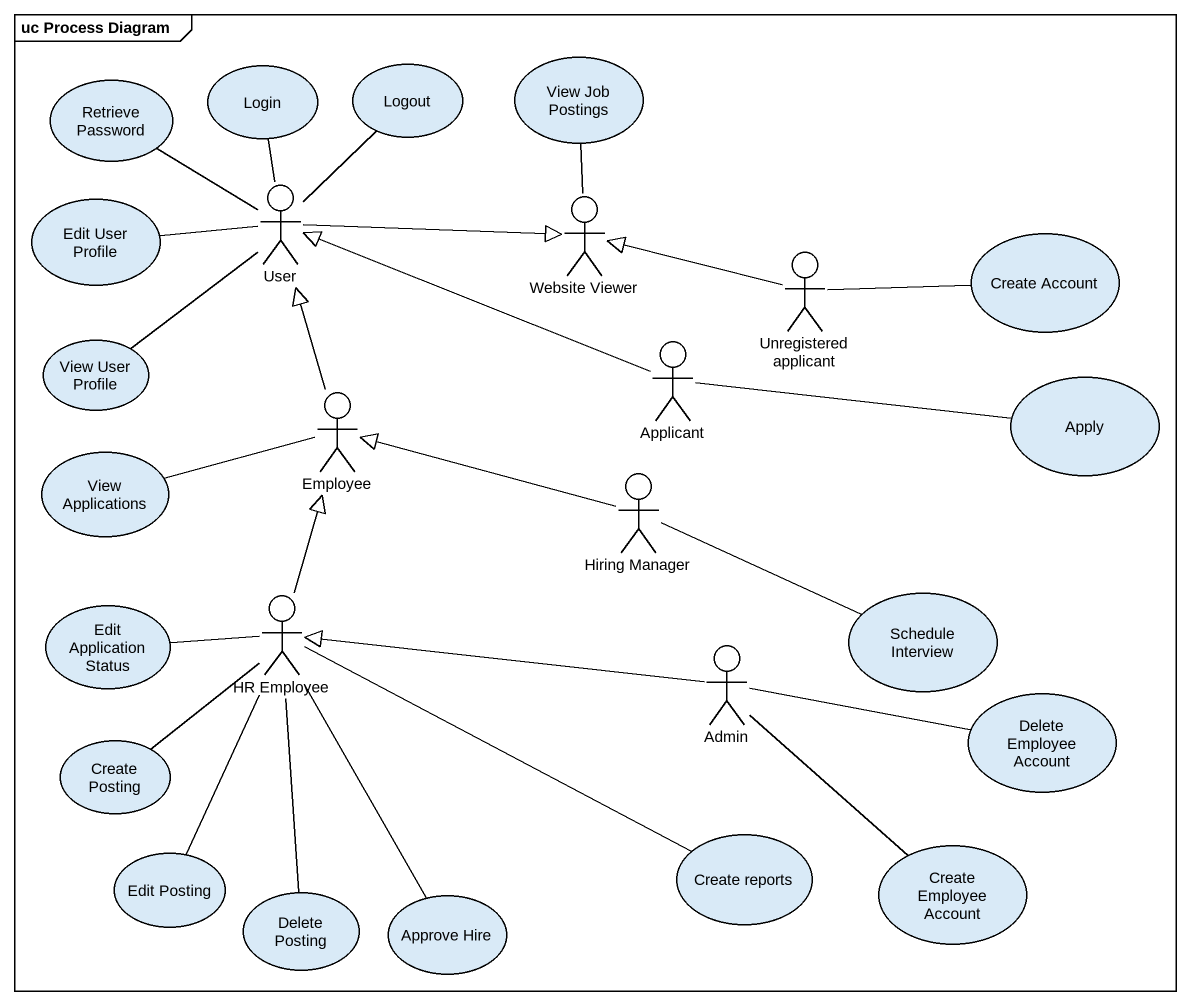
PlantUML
@startuml
mainframe uc Process Diagram
usecase "Retrieve Password" as Retrieve_Password
usecase Login
usecase Logout
usecase "View Job Postings" as View_Job_Postings
usecase "Edit User Profile" as Edit_User_Profile
actor User
actor "Website Viewer" as Website_Viewer
usecase "Create Account" as Create_Account
actor "Unregistered applicant" as Unregistered_applicant
usecase "View User Profile" as View_User_Profile
actor Applicant
actor Employee
usecase Apply
usecase "View Applications" as View_Applications
actor "Hiring Manager" as Hiring_Manager
usecase "Edit Application Status" as Edit_Application_Status
actor "HR Employee" as HR_Employee
usecase "Schedule Interview" as Schedule_Interview
actor Admin
usecase "Delete Employee Account" as Delete_Employee_Account
usecase "Create Posting" as Create_Posting
usecase "Edit Posting" as Edit_Posting
usecase "Create reports" as Create_reports
usecase "Create Employee Account" as Create_Employee_Account
usecase "Delete Posting" as Delete_Posting
usecase "Approve Hire" as Approve_Hire
Retrieve_Password -- User
Login -- User
Logout -- User
View_Job_Postings -- Website_Viewer
Edit_User_Profile -right- User
User -right-|> Website_Viewer
Create_Account -left- Unregistered_applicant
Unregistered_applicant -left-|> Website_Viewer
View_User_Profile -up- User
Applicant -left-|> User
Employee -up-|> User
Apply -left- Applicant
View_Applications -right- Employee
Hiring_Manager -left-|> Employee
Edit_Application_Status -right- HR_Employee
HR_Employee -up-|> Employee
Schedule_Interview -left- Hiring_Manager
Admin -left-|> HR_Employee
Delete_Employee_Account -left- Admin
Create_Posting -up- HR_Employee
Edit_Posting -up- HR_Employee
Create_reports -left- HR_Employee
Create_Employee_Account -up- Admin
Delete_Posting -up- HR_Employee
Approve_Hire -up- HR_Employee
@enduml
